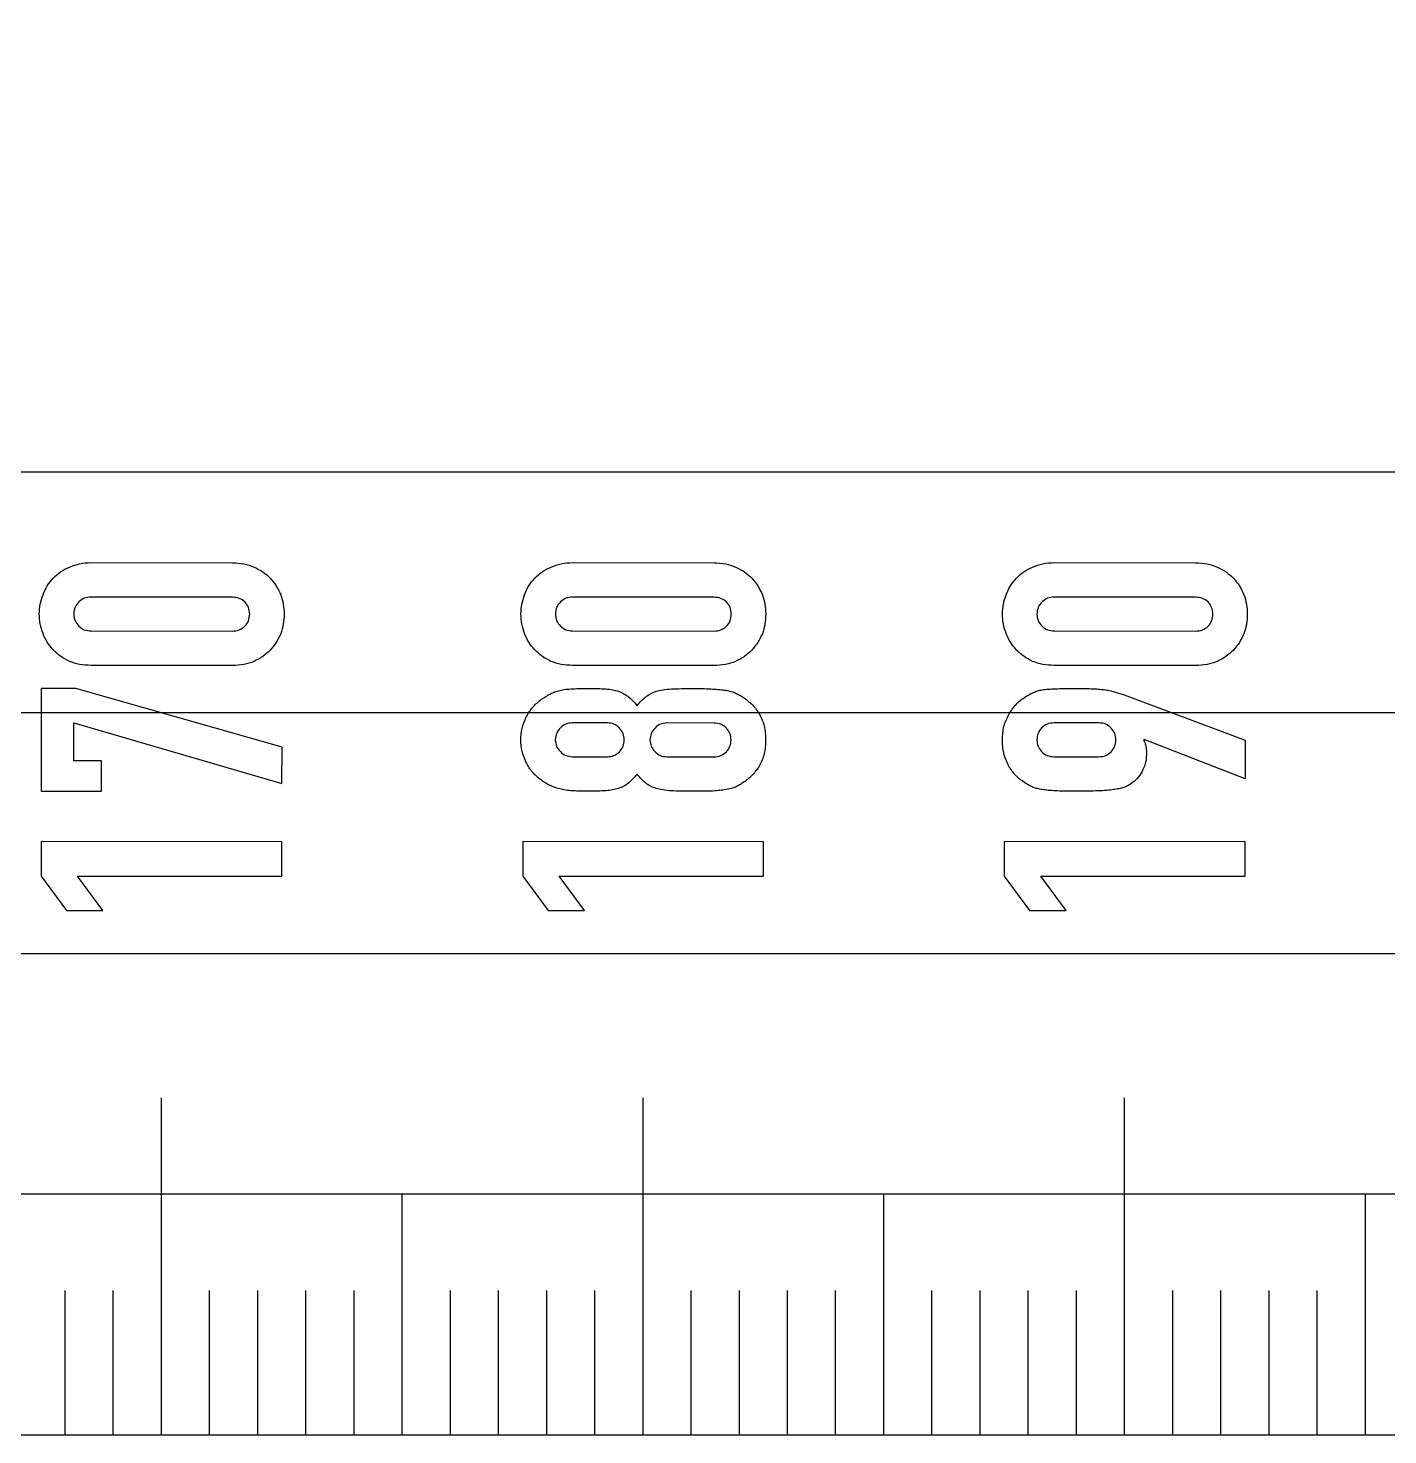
# Model space of a CAD drawing. Header units: millimetres. Extents: x 0 to 736, y 0 to 580.
# Drawn here: x 167.23 to 195.47, y 0 to 29.21 of the extents above; entities that cross this region are included whole.
import ezdxf

# ---------------------------------------------------------------- set-up
doc = ezdxf.new("R2010")
doc.units = ezdxf.units.MM
doc.layers.get('0').update_dxf_attribs({"linetype": 'CONTINUOUS'})

msp = doc.modelspace()

# ---------------------------------------------------------------- linework, layer by layer
for p, q in [((168.539, 18.114), (171.475, 18.112)), ((178.539, 18.114), (181.475, 18.112)), ((188.539, 18.114), (191.475, 18.112)), ((171.474, 17.396), (168.539, 17.398)), ((181.474, 17.396), (178.539, 17.398)), ((191.474, 17.396), (188.539, 17.398)), ((168.538, 16.696), (171.473, 16.693)), ((178.538, 16.696), (181.473, 16.693)), ((188.538, 16.696), (191.473, 16.693)), ((171.473, 15.977), (168.537, 15.979)), ((181.473, 15.977), (178.537, 15.979)), ((191.473, 15.977), (188.537, 15.979)), ((189.991, 15.367), (192.504, 14.424)), ((179.26, 14.785), (178.529, 14.786)), ((181.479, 14.783), (180.496, 14.784)), ((189.463, 14.785), (188.537, 14.786)), ((190.404, 14.44), (190.39, 14.426)), ((192.503, 13.624), (190.404, 14.44)), ((192.504, 14.424), (192.503, 13.624)), ((178.529, 14.083), (179.259, 14.083)), ((180.495, 14.082), (181.478, 14.081)), ((188.536, 14.083), (189.463, 14.083)), ((170, 0), (170, 7)), ((180, 0), (180, 7)), ((190, 0), (190, 7)), ((175, 0), (175, 5)), ((185, 0), (185, 5)), ((195, 0), (195, 5)), ((168, 0), (168, 3)), ((169, 0), (169, 3)), ((171, 0), (171, 3)), ((172, 0), (172, 3)), ((173, 0), (173, 3)), ((174, 0), (174, 3)), ((176, 0), (176, 3)), ((177, 0), (177, 3)), ((178, 0), (178, 3)), ((179, 0), (179, 3)), ((181, 0), (181, 3)), ((182, 0), (182, 3)), ((183, 0), (183, 3)), ((184, 0), (184, 3)), ((186, 0), (186, 3)), ((187, 0), (187, 3)), ((188, 0), (188, 3)), ((189, 0), (189, 3)), ((191, 0), (191, 3)), ((192, 0), (192, 3)), ((193, 0), (193, 3)), ((194, 0), (194, 3))]:
    msp.add_line(p, q)
for points in [[(334.863, 0), (0, 580), (0, 0)], [(326.203, 5), (5, 5), (5, 561.34)], [(317.543, 10), (10, 542.679), (10, 10)], [(308.882, 15), (15, 524.019), (15, 15)], [(300.222, 20), (20, 505.359), (20, 20)], [(168.178, 14.786), (172.503, 13.525), (172.504, 14.284), (168.221, 15.502), (167.505, 15.503), (167.503, 13.368), (168.753, 13.367), (168.754, 13.999), (168.178, 13.999)], [(168.26, 11.605), (172.502, 11.601), (172.502, 12.318), (167.502, 12.322), (167.502, 11.605), (168.028, 10.889), (168.786, 10.888)], [(178.26, 11.605), (182.502, 11.601), (182.502, 12.318), (177.502, 12.322), (177.502, 11.605), (178.028, 10.889), (178.786, 10.888)], [(188.26, 11.605), (192.502, 11.601), (192.502, 12.318), (187.502, 12.322), (187.502, 11.605), (188.028, 10.889), (188.786, 10.888)]]:
    msp.add_lwpolyline(points, close=True)
for points, knots in [([(168.09, 18.023), (168.159, 18.05), (168.304, 18.105), (168.459, 18.111), (168.539, 18.114)], [0, 0, 0, 0, 0.02215211, 0.04613734, 0.04613734, 0.04613734, 0.04613734]), ([(178.09, 18.023), (178.159, 18.05), (178.304, 18.105), (178.459, 18.111), (178.539, 18.114)], [0, 0, 0, 0, 0.02215211, 0.04613734, 0.04613734, 0.04613734, 0.04613734]), ([(188.09, 18.023), (188.159, 18.05), (188.304, 18.105), (188.459, 18.111), (188.539, 18.114)], [0, 0, 0, 0, 0.02215211, 0.04613734, 0.04613734, 0.04613734, 0.04613734]), ([(167.752, 17.792), (167.802, 17.838), (167.902, 17.933), (168.027, 17.993), (168.09, 18.023)], [0, 0, 0, 0, 0.02029925, 0.04112017, 0.04112017, 0.04112017, 0.04112017]), ([(171.475, 18.112), (171.555, 18.109), (171.71, 18.102), (171.855, 18.047), (171.924, 18.02)], [0, 0, 0, 0, 0.02398523, 0.04613736, 0.04613736, 0.04613736, 0.04613736]), ([(171.924, 18.02), (171.987, 17.99), (172.111, 17.93), (172.211, 17.835), (172.261, 17.788)], [0, 0, 0, 0, 0.02082092, 0.04112014, 0.04112014, 0.04112014, 0.04112014]), ([(177.752, 17.792), (177.802, 17.838), (177.902, 17.933), (178.027, 17.993), (178.09, 18.023)], [0, 0, 0, 0, 0.02029925, 0.04112017, 0.04112017, 0.04112017, 0.04112017]), ([(181.475, 18.112), (181.555, 18.109), (181.71, 18.102), (181.855, 18.047), (181.924, 18.02)], [0, 0, 0, 0, 0.02398523, 0.04613736, 0.04613736, 0.04613736, 0.04613736]), ([(181.924, 18.02), (181.987, 17.99), (182.111, 17.93), (182.211, 17.835), (182.261, 17.788)], [0, 0, 0, 0, 0.02082092, 0.04112014, 0.04112014, 0.04112014, 0.04112014]), ([(187.752, 17.792), (187.802, 17.838), (187.902, 17.933), (188.027, 17.993), (188.09, 18.023)], [0, 0, 0, 0, 0.02029925, 0.04112017, 0.04112017, 0.04112017, 0.04112017]), ([(191.475, 18.112), (191.555, 18.109), (191.71, 18.102), (191.855, 18.047), (191.924, 18.02)], [0, 0, 0, 0, 0.02398523, 0.04613736, 0.04613736, 0.04613736, 0.04613736]), ([(191.924, 18.02), (191.987, 17.99), (192.111, 17.93), (192.211, 17.835), (192.261, 17.788)], [0, 0, 0, 0, 0.02082092, 0.04112014, 0.04112014, 0.04112014, 0.04112014]), ([(167.541, 17.448), (167.568, 17.511), (167.62, 17.637), (167.708, 17.74), (167.752, 17.792)], [0, 0, 0, 0, 0.02041731, 0.04057331, 0.04057331, 0.04057331, 0.04057331]), ([(172.261, 17.788), (172.305, 17.737), (172.394, 17.633), (172.45, 17.507), (172.478, 17.444)], [0, 0, 0, 0, 0.02026349, 0.04091276, 0.04091276, 0.04091276, 0.04091276]), ([(177.541, 17.448), (177.568, 17.511), (177.62, 17.637), (177.708, 17.74), (177.752, 17.792)], [0, 0, 0, 0, 0.02041731, 0.04057331, 0.04057331, 0.04057331, 0.04057331]), ([(182.261, 17.788), (182.305, 17.737), (182.394, 17.633), (182.45, 17.507), (182.478, 17.444)], [0, 0, 0, 0, 0.02026349, 0.04091276, 0.04091276, 0.04091276, 0.04091276]), ([(187.541, 17.448), (187.568, 17.511), (187.62, 17.637), (187.708, 17.74), (187.752, 17.792)], [0, 0, 0, 0, 0.02041731, 0.04057331, 0.04057331, 0.04057331, 0.04057331]), ([(192.261, 17.788), (192.305, 17.737), (192.394, 17.633), (192.45, 17.507), (192.478, 17.444)], [0, 0, 0, 0, 0.02026349, 0.04091276, 0.04091276, 0.04091276, 0.04091276]), ([(167.464, 17.048), (167.467, 17.117), (167.473, 17.254), (167.519, 17.384), (167.541, 17.448)], [0, 0, 0, 0, 0.0206313, 0.04096164, 0.04096164, 0.04096164, 0.04096164]), ([(168.286, 17.3), (168.255, 17.264), (168.192, 17.192), (168.184, 17.096), (168.18, 17.047)], [0, 0, 0, 0, 0.01373545, 0.02802508, 0.02802508, 0.02802508, 0.02802508]), ([(168.539, 17.398), (168.49, 17.394), (168.395, 17.387), (168.322, 17.328), (168.286, 17.3)], [0, 0, 0, 0, 0.01425839, 0.02769774, 0.02769774, 0.02769774, 0.02769774]), ([(171.734, 17.297), (171.696, 17.326), (171.619, 17.384), (171.523, 17.392), (171.474, 17.396)], [0, 0, 0, 0, 0.01388274, 0.02831408, 0.02831408, 0.02831408, 0.02831408]), ([(171.832, 17.044), (171.828, 17.093), (171.821, 17.187), (171.762, 17.261), (171.734, 17.297)], [0, 0, 0, 0, 0.01425839, 0.02769774, 0.02769774, 0.02769774, 0.02769774]), ([(172.478, 17.444), (172.499, 17.379), (172.54, 17.249), (172.545, 17.113), (172.548, 17.044)], [0, 0, 0, 0, 0.02018659, 0.04080219, 0.04080219, 0.04080219, 0.04080219]), ([(177.464, 17.048), (177.467, 17.117), (177.473, 17.254), (177.519, 17.384), (177.541, 17.448)], [0, 0, 0, 0, 0.0206313, 0.04096164, 0.04096164, 0.04096164, 0.04096164]), ([(178.286, 17.3), (178.255, 17.264), (178.192, 17.192), (178.184, 17.096), (178.18, 17.047)], [0, 0, 0, 0, 0.01373545, 0.02802508, 0.02802508, 0.02802508, 0.02802508]), ([(178.539, 17.398), (178.49, 17.394), (178.395, 17.387), (178.322, 17.328), (178.286, 17.3)], [0, 0, 0, 0, 0.01425839, 0.02769774, 0.02769774, 0.02769774, 0.02769774]), ([(181.734, 17.297), (181.696, 17.326), (181.619, 17.384), (181.523, 17.392), (181.474, 17.396)], [0, 0, 0, 0, 0.01388274, 0.02831408, 0.02831408, 0.02831408, 0.02831408]), ([(181.832, 17.044), (181.828, 17.093), (181.821, 17.187), (181.762, 17.261), (181.734, 17.297)], [0, 0, 0, 0, 0.01425839, 0.02769774, 0.02769774, 0.02769774, 0.02769774]), ([(182.478, 17.444), (182.499, 17.379), (182.54, 17.249), (182.545, 17.113), (182.548, 17.044)], [0, 0, 0, 0, 0.02018659, 0.04080219, 0.04080219, 0.04080219, 0.04080219]), ([(187.464, 17.048), (187.467, 17.117), (187.473, 17.254), (187.519, 17.384), (187.541, 17.448)], [0, 0, 0, 0, 0.0206313, 0.04096164, 0.04096164, 0.04096164, 0.04096164]), ([(188.286, 17.3), (188.255, 17.264), (188.192, 17.192), (188.184, 17.096), (188.18, 17.047)], [0, 0, 0, 0, 0.01373545, 0.02802508, 0.02802508, 0.02802508, 0.02802508]), ([(188.539, 17.398), (188.49, 17.394), (188.395, 17.387), (188.322, 17.328), (188.286, 17.3)], [0, 0, 0, 0, 0.01425839, 0.02769774, 0.02769774, 0.02769774, 0.02769774]), ([(191.734, 17.297), (191.696, 17.326), (191.619, 17.384), (191.523, 17.392), (191.474, 17.396)], [0, 0, 0, 0, 0.01388274, 0.02831408, 0.02831408, 0.02831408, 0.02831408]), ([(191.832, 17.044), (191.828, 17.093), (191.821, 17.187), (191.762, 17.261), (191.734, 17.297)], [0, 0, 0, 0, 0.01425839, 0.02769774, 0.02769774, 0.02769774, 0.02769774]), ([(192.478, 17.444), (192.499, 17.379), (192.54, 17.249), (192.545, 17.113), (192.548, 17.044)], [0, 0, 0, 0, 0.02018659, 0.04080219, 0.04080219, 0.04080219, 0.04080219]), ([(167.541, 16.64), (167.518, 16.706), (167.473, 16.839), (167.467, 16.978), (167.464, 17.048)], [0, 0, 0, 0, 0.02083571, 0.04164184, 0.04164184, 0.04164184, 0.04164184]), ([(168.18, 17.047), (168.184, 16.998), (168.192, 16.903), (168.255, 16.83), (168.285, 16.794)], [0, 0, 0, 0, 0.01428969, 0.02802509, 0.02802509, 0.02802509, 0.02802509]), ([(171.733, 16.791), (171.762, 16.827), (171.821, 16.901), (171.828, 16.996), (171.832, 17.044)], [0, 0, 0, 0, 0.01343932, 0.02769776, 0.02769776, 0.02769776, 0.02769776]), ([(172.548, 17.044), (172.545, 16.974), (172.539, 16.835), (172.498, 16.703), (172.478, 16.636)], [0, 0, 0, 0, 0.02079057, 0.04148602, 0.04148602, 0.04148602, 0.04148602]), ([(177.541, 16.64), (177.518, 16.706), (177.473, 16.839), (177.467, 16.978), (177.464, 17.048)], [0, 0, 0, 0, 0.02083571, 0.04164184, 0.04164184, 0.04164184, 0.04164184]), ([(178.18, 17.047), (178.184, 16.998), (178.192, 16.903), (178.255, 16.83), (178.285, 16.794)], [0, 0, 0, 0, 0.01428969, 0.02802509, 0.02802509, 0.02802509, 0.02802509]), ([(181.733, 16.791), (181.762, 16.827), (181.821, 16.901), (181.828, 16.996), (181.832, 17.044)], [0, 0, 0, 0, 0.01343932, 0.02769776, 0.02769776, 0.02769776, 0.02769776]), ([(182.548, 17.044), (182.545, 16.974), (182.539, 16.835), (182.498, 16.703), (182.478, 16.636)], [0, 0, 0, 0, 0.02079057, 0.04148602, 0.04148602, 0.04148602, 0.04148602]), ([(187.541, 16.64), (187.518, 16.706), (187.473, 16.839), (187.467, 16.978), (187.464, 17.048)], [0, 0, 0, 0, 0.02083571, 0.04164184, 0.04164184, 0.04164184, 0.04164184]), ([(188.18, 17.047), (188.184, 16.998), (188.192, 16.903), (188.255, 16.83), (188.285, 16.794)], [0, 0, 0, 0, 0.01428969, 0.02802509, 0.02802509, 0.02802509, 0.02802509]), ([(191.733, 16.791), (191.762, 16.827), (191.821, 16.901), (191.828, 16.996), (191.832, 17.044)], [0, 0, 0, 0, 0.01343932, 0.02769776, 0.02769776, 0.02769776, 0.02769776]), ([(192.548, 17.044), (192.545, 16.974), (192.539, 16.835), (192.498, 16.703), (192.478, 16.636)], [0, 0, 0, 0, 0.02079057, 0.04148602, 0.04148602, 0.04148602, 0.04148602]), ([(168.285, 16.794), (168.321, 16.766), (168.395, 16.706), (168.489, 16.699), (168.538, 16.696)], [0, 0, 0, 0, 0.01343938, 0.02769777, 0.02769777, 0.02769777, 0.02769777]), ([(171.473, 16.693), (171.523, 16.697), (171.619, 16.704), (171.696, 16.763), (171.733, 16.791)], [0, 0, 0, 0, 0.01443138, 0.02831409, 0.02831409, 0.02831409, 0.02831409]), ([(178.285, 16.794), (178.321, 16.766), (178.395, 16.706), (178.489, 16.699), (178.538, 16.696)], [0, 0, 0, 0, 0.01343938, 0.02769777, 0.02769777, 0.02769777, 0.02769777]), ([(181.473, 16.693), (181.523, 16.697), (181.619, 16.704), (181.696, 16.763), (181.733, 16.791)], [0, 0, 0, 0, 0.01443138, 0.02831409, 0.02831409, 0.02831409, 0.02831409]), ([(188.285, 16.794), (188.321, 16.766), (188.395, 16.706), (188.489, 16.699), (188.538, 16.696)], [0, 0, 0, 0, 0.01343938, 0.02769777, 0.02769777, 0.02769777, 0.02769777]), ([(191.473, 16.693), (191.523, 16.697), (191.619, 16.704), (191.696, 16.763), (191.733, 16.791)], [0, 0, 0, 0, 0.01443138, 0.02831409, 0.02831409, 0.02831409, 0.02831409]), ([(167.751, 16.303), (167.707, 16.354), (167.62, 16.456), (167.567, 16.579), (167.541, 16.64)], [0, 0, 0, 0, 0.02001715, 0.03996019, 0.03996019, 0.03996019, 0.03996019]), ([(172.478, 16.636), (172.449, 16.575), (172.392, 16.452), (172.304, 16.35), (172.26, 16.299)], [0, 0, 0, 0, 0.02018047, 0.04030583, 0.04030583, 0.04030583, 0.04030583]), ([(177.751, 16.303), (177.707, 16.354), (177.62, 16.456), (177.567, 16.579), (177.541, 16.64)], [0, 0, 0, 0, 0.02001715, 0.03996019, 0.03996019, 0.03996019, 0.03996019]), ([(182.478, 16.636), (182.449, 16.575), (182.392, 16.452), (182.304, 16.35), (182.26, 16.299)], [0, 0, 0, 0, 0.02018047, 0.04030583, 0.04030583, 0.04030583, 0.04030583]), ([(187.751, 16.303), (187.707, 16.354), (187.62, 16.456), (187.567, 16.579), (187.541, 16.64)], [0, 0, 0, 0, 0.02001715, 0.03996019, 0.03996019, 0.03996019, 0.03996019]), ([(192.478, 16.636), (192.449, 16.575), (192.392, 16.452), (192.304, 16.35), (192.26, 16.299)], [0, 0, 0, 0, 0.02018047, 0.04030583, 0.04030583, 0.04030583, 0.04030583]), ([(168.088, 16.064), (168.025, 16.096), (167.902, 16.16), (167.801, 16.256), (167.751, 16.303)], [0, 0, 0, 0, 0.02107911, 0.04149265, 0.04149265, 0.04149265, 0.04149265]), ([(172.26, 16.299), (172.21, 16.252), (172.109, 16.157), (171.985, 16.093), (171.922, 16.061)], [0, 0, 0, 0, 0.02041357, 0.04149264, 0.04149264, 0.04149264, 0.04149264]), ([(178.088, 16.064), (178.025, 16.096), (177.902, 16.16), (177.801, 16.256), (177.751, 16.303)], [0, 0, 0, 0, 0.02107911, 0.04149265, 0.04149265, 0.04149265, 0.04149265]), ([(182.26, 16.299), (182.21, 16.252), (182.109, 16.157), (181.985, 16.093), (181.922, 16.061)], [0, 0, 0, 0, 0.02041357, 0.04149264, 0.04149264, 0.04149264, 0.04149264]), ([(188.088, 16.064), (188.025, 16.096), (187.902, 16.16), (187.801, 16.256), (187.751, 16.303)], [0, 0, 0, 0, 0.02107911, 0.04149265, 0.04149265, 0.04149265, 0.04149265]), ([(192.26, 16.299), (192.21, 16.252), (192.109, 16.157), (191.985, 16.093), (191.922, 16.061)], [0, 0, 0, 0, 0.02041357, 0.04149264, 0.04149264, 0.04149264, 0.04149264]), ([(168.537, 15.979), (168.457, 15.982), (168.303, 15.988), (168.158, 16.039), (168.088, 16.064)], [0, 0, 0, 0, 0.02396916, 0.04596419, 0.04596419, 0.04596419, 0.04596419]), ([(171.922, 16.061), (171.853, 16.036), (171.707, 15.985), (171.553, 15.98), (171.473, 15.977)], [0, 0, 0, 0, 0.02199503, 0.04596422, 0.04596422, 0.04596422, 0.04596422]), ([(178.537, 15.979), (178.457, 15.982), (178.303, 15.988), (178.158, 16.039), (178.088, 16.064)], [0, 0, 0, 0, 0.02396916, 0.04596419, 0.04596419, 0.04596419, 0.04596419]), ([(181.922, 16.061), (181.853, 16.036), (181.707, 15.985), (181.553, 15.98), (181.473, 15.977)], [0, 0, 0, 0, 0.02199503, 0.04596422, 0.04596422, 0.04596422, 0.04596422]), ([(188.537, 15.979), (188.457, 15.982), (188.303, 15.988), (188.158, 16.039), (188.088, 16.064)], [0, 0, 0, 0, 0.02396916, 0.04596419, 0.04596419, 0.04596419, 0.04596419]), ([(191.922, 16.061), (191.853, 16.036), (191.707, 15.985), (191.553, 15.98), (191.473, 15.977)], [0, 0, 0, 0, 0.02199503, 0.04596422, 0.04596422, 0.04596422, 0.04596422]), ([(178.214, 15.446), (178.252, 15.457), (178.335, 15.479), (178.421, 15.485), (178.467, 15.488)], [0, 0, 0, 0, 0.01192269, 0.02568836, 0.02568836, 0.02568836, 0.02568836]), ([(178.467, 15.488), (178.519, 15.492), (178.633, 15.501), (178.748, 15.501), (178.811, 15.502)], [0, 0, 0, 0, 0.01566046, 0.03444886, 0.03444886, 0.03444886, 0.03444886]), ([(178.811, 15.502), (178.88, 15.501), (179.006, 15.501), (179.133, 15.496), (179.19, 15.494)], [0, 0, 0, 0, 0.02071702, 0.03793014, 0.03793014, 0.03793014, 0.03793014]), ([(179.19, 15.494), (179.239, 15.491), (179.332, 15.485), (179.421, 15.463), (179.464, 15.452)], [0, 0, 0, 0, 0.01463915, 0.0277594, 0.0277594, 0.0277594, 0.0277594]), ([(180.307, 15.451), (180.356, 15.462), (180.465, 15.485), (180.576, 15.49), (180.637, 15.493)], [0, 0, 0, 0, 0.01518484, 0.03332219, 0.03332219, 0.03332219, 0.03332219]), ([(180.637, 15.493), (180.708, 15.495), (180.864, 15.5), (181.021, 15.5), (181.107, 15.5)], [0, 0, 0, 0, 0.0212495, 0.04705766, 0.04705766, 0.04705766, 0.04705766]), ([(181.107, 15.5), (181.178, 15.499), (181.307, 15.499), (181.436, 15.49), (181.494, 15.485)], [0, 0, 0, 0, 0.02124588, 0.03865839, 0.03865839, 0.03865839, 0.03865839]), ([(181.494, 15.485), (181.54, 15.483), (181.627, 15.478), (181.713, 15.464), (181.753, 15.457)], [0, 0, 0, 0, 0.01390932, 0.02614965, 0.02614965, 0.02614965, 0.02614965]), ([(188.291, 15.474), (188.333, 15.478), (188.424, 15.488), (188.515, 15.492), (188.565, 15.495)], [0, 0, 0, 0, 0.01252532, 0.02747388, 0.02747388, 0.02747388, 0.02747388]), ([(188.565, 15.495), (188.624, 15.497), (188.758, 15.501), (188.891, 15.501), (188.965, 15.502)], [0, 0, 0, 0, 0.01773956, 0.04003661, 0.04003661, 0.04003661, 0.04003661]), ([(188.965, 15.502), (189.036, 15.501), (189.165, 15.501), (189.294, 15.496), (189.352, 15.494)], [0, 0, 0, 0, 0.0212437, 0.0386323, 0.0386323, 0.0386323, 0.0386323]), ([(189.352, 15.494), (189.397, 15.492), (189.482, 15.487), (189.566, 15.477), (189.604, 15.473)], [0, 0, 0, 0, 0.01372194, 0.02537399, 0.02537399, 0.02537399, 0.02537399]), ([(177.567, 14.892), (177.604, 14.959), (177.676, 15.093), (177.791, 15.193), (177.849, 15.243)], [0, 0, 0, 0, 0.02270387, 0.04529892, 0.04529892, 0.04529892, 0.04529892]), ([(177.849, 15.243), (177.878, 15.265), (177.935, 15.307), (177.995, 15.344), (178.024, 15.362)], [0, 0, 0, 0, 0.01106177, 0.02124133, 0.02124133, 0.02124133, 0.02124133]), ([(178.024, 15.362), (178.054, 15.378), (178.115, 15.411), (178.18, 15.434), (178.214, 15.446)], [0, 0, 0, 0, 0.01005004, 0.02077656, 0.02077656, 0.02077656, 0.02077656]), ([(179.464, 15.452), (179.503, 15.438), (179.581, 15.411), (179.648, 15.363), (179.682, 15.339)], [0, 0, 0, 0, 0.01229057, 0.02461123, 0.02461123, 0.02461123, 0.02461123]), ([(179.682, 15.339), (179.714, 15.312), (179.785, 15.252), (179.845, 15.181), (179.878, 15.143)], [0, 0, 0, 0, 0.01268426, 0.02784776, 0.02784776, 0.02784776, 0.02784776]), ([(179.878, 15.143), (179.91, 15.181), (179.968, 15.254), (180.041, 15.312), (180.075, 15.339)], [0, 0, 0, 0, 0.01492998, 0.02787877, 0.02787877, 0.02787877, 0.02787877]), ([(180.075, 15.339), (180.11, 15.363), (180.181, 15.413), (180.264, 15.438), (180.307, 15.451)], [0, 0, 0, 0, 0.01261726, 0.02589162, 0.02589162, 0.02589162, 0.02589162]), ([(181.753, 15.457), (181.788, 15.45), (181.854, 15.436), (181.915, 15.407), (181.943, 15.394)], [0, 0, 0, 0, 0.01068768, 0.02004695, 0.02004695, 0.02004695, 0.02004695]), ([(181.943, 15.394), (181.969, 15.381), (182.025, 15.354), (182.077, 15.32), (182.104, 15.302)], [0, 0, 0, 0, 0.00887237, 0.01856809, 0.01856809, 0.01856809, 0.01856809]), ([(182.104, 15.302), (182.164, 15.257), (182.288, 15.163), (182.375, 15.033), (182.42, 14.965)], [0, 0, 0, 0, 0.0222991, 0.04649164, 0.04649164, 0.04649164, 0.04649164]), ([(187.596, 14.962), (187.642, 15.035), (187.735, 15.182), (187.876, 15.283), (187.947, 15.334)], [0, 0, 0, 0, 0.02577646, 0.05160553, 0.05160553, 0.05160553, 0.05160553]), ([(187.947, 15.334), (187.974, 15.349), (188.027, 15.379), (188.082, 15.405), (188.109, 15.418)], [0, 0, 0, 0, 0.00942984, 0.01822372, 0.01822372, 0.01822372, 0.01822372]), ([(188.109, 15.418), (188.137, 15.429), (188.196, 15.453), (188.258, 15.467), (188.291, 15.474)], [0, 0, 0, 0, 0.00900001, 0.01913404, 0.01913404, 0.01913404, 0.01913404]), ([(189.604, 15.473), (189.64, 15.466), (189.709, 15.452), (189.776, 15.433), (189.808, 15.424)], [0, 0, 0, 0, 0.01094976, 0.02095835, 0.02095835, 0.02095835, 0.02095835]), ([(189.808, 15.424), (189.837, 15.416), (189.899, 15.399), (189.959, 15.378), (189.991, 15.367)], [0, 0, 0, 0, 0.0091157, 0.01910885, 0.01910885, 0.01910885, 0.01910885]), ([(182.42, 14.965), (182.457, 14.886), (182.535, 14.716), (182.542, 14.53), (182.546, 14.431)], [0, 0, 0, 0, 0.02601638, 0.05533042, 0.05533042, 0.05533042, 0.05533042]), ([(187.462, 14.435), (187.467, 14.53), (187.477, 14.714), (187.557, 14.881), (187.596, 14.962)], [0, 0, 0, 0, 0.02811294, 0.05481335, 0.05481335, 0.05481335, 0.05481335]), ([(177.462, 14.435), (177.466, 14.515), (177.474, 14.674), (177.537, 14.82), (177.567, 14.892)], [0, 0, 0, 0, 0.02384668, 0.04717065, 0.04717065, 0.04717065, 0.04717065]), ([(178.284, 14.68), (178.253, 14.644), (178.192, 14.573), (178.183, 14.48), (178.178, 14.435)], [0, 0, 0, 0, 0.01387936, 0.02730726, 0.02730726, 0.02730726, 0.02730726]), ([(178.529, 14.786), (178.482, 14.781), (178.389, 14.773), (178.319, 14.711), (178.284, 14.68)], [0, 0, 0, 0, 0.01377239, 0.02736455, 0.02736455, 0.02736455, 0.02736455]), ([(179.513, 14.679), (179.476, 14.71), (179.402, 14.772), (179.307, 14.781), (179.26, 14.785)], [0, 0, 0, 0, 0.01402408, 0.02796883, 0.02796883, 0.02796883, 0.02796883]), ([(179.611, 14.434), (179.606, 14.479), (179.598, 14.571), (179.541, 14.643), (179.513, 14.679)], [0, 0, 0, 0, 0.01339458, 0.02698105, 0.02698105, 0.02698105, 0.02698105]), ([(180.25, 14.679), (180.219, 14.643), (180.159, 14.572), (180.149, 14.479), (180.144, 14.433)], [0, 0, 0, 0, 0.01387935, 0.02730725, 0.02730725, 0.02730725, 0.02730725]), ([(180.496, 14.784), (180.449, 14.78), (180.355, 14.771), (180.285, 14.71), (180.25, 14.679)], [0, 0, 0, 0, 0.01377236, 0.02736455, 0.02736455, 0.02736455, 0.02736455]), ([(181.732, 14.678), (181.695, 14.708), (181.622, 14.77), (181.526, 14.779), (181.479, 14.783)], [0, 0, 0, 0, 0.01402409, 0.02796882, 0.02796882, 0.02796882, 0.02796882]), ([(181.83, 14.432), (181.826, 14.477), (181.817, 14.569), (181.76, 14.641), (181.732, 14.678)], [0, 0, 0, 0, 0.01339458, 0.02698103, 0.02698103, 0.02698103, 0.02698103]), ([(188.277, 14.68), (188.248, 14.644), (188.191, 14.572), (188.182, 14.48), (188.178, 14.435)], [0, 0, 0, 0, 0.01358646, 0.02698104, 0.02698104, 0.02698104, 0.02698104]), ([(188.537, 14.786), (188.486, 14.782), (188.388, 14.775), (188.313, 14.711), (188.277, 14.68)], [0, 0, 0, 0, 0.01480769, 0.02868708, 0.02868708, 0.02868708, 0.02868708]), ([(189.723, 14.679), (189.687, 14.71), (189.612, 14.774), (189.514, 14.781), (189.463, 14.785)], [0, 0, 0, 0, 0.01387939, 0.02868708, 0.02868708, 0.02868708, 0.02868708]), ([(189.821, 14.433), (189.817, 14.479), (189.809, 14.571), (189.752, 14.643), (189.723, 14.679)], [0, 0, 0, 0, 0.01339458, 0.02698104, 0.02698104, 0.02698104, 0.02698104]), ([(177.567, 13.979), (177.536, 14.051), (177.474, 14.197), (177.466, 14.355), (177.462, 14.435)], [0, 0, 0, 0, 0.02332397, 0.04717065, 0.04717065, 0.04717065, 0.04717065]), ([(178.178, 14.435), (178.183, 14.389), (178.192, 14.296), (178.253, 14.225), (178.283, 14.189)], [0, 0, 0, 0, 0.0134279, 0.02730731, 0.02730731, 0.02730731, 0.02730731]), ([(179.512, 14.188), (179.541, 14.224), (179.598, 14.297), (179.606, 14.388), (179.611, 14.434)], [0, 0, 0, 0, 0.01358652, 0.0269811, 0.0269811, 0.0269811, 0.0269811]), ([(180.144, 14.433), (180.149, 14.388), (180.158, 14.295), (180.219, 14.224), (180.25, 14.187)], [0, 0, 0, 0, 0.0134279, 0.0273073, 0.0273073, 0.0273073, 0.0273073]), ([(181.731, 14.186), (181.76, 14.223), (181.817, 14.295), (181.826, 14.386), (181.83, 14.432)], [0, 0, 0, 0, 0.01358652, 0.02698109, 0.02698109, 0.02698109, 0.02698109]), ([(182.546, 14.431), (182.542, 14.332), (182.535, 14.146), (182.456, 13.977), (182.419, 13.898)], [0, 0, 0, 0, 0.02931411, 0.05533043, 0.05533043, 0.05533043, 0.05533043]), ([(187.588, 13.902), (187.551, 13.985), (187.476, 14.155), (187.466, 14.34), (187.462, 14.435)], [0, 0, 0, 0, 0.02700001, 0.05526708, 0.05526708, 0.05526708, 0.05526708]), ([(188.178, 14.435), (188.182, 14.389), (188.191, 14.298), (188.248, 14.225), (188.276, 14.189)], [0, 0, 0, 0, 0.01339458, 0.02698109, 0.02698109, 0.02698109, 0.02698109]), ([(189.723, 14.188), (189.752, 14.224), (189.809, 14.296), (189.817, 14.388), (189.821, 14.433)], [0, 0, 0, 0, 0.01358652, 0.02698109, 0.02698109, 0.02698109, 0.02698109]), ([(190.39, 14.426), (190.4, 14.411), (190.422, 14.376), (190.433, 14.336), (190.439, 14.314)], [0, 0, 0, 0, 0.00526976, 0.01232072, 0.01232072, 0.01232072, 0.01232072]), ([(178.283, 14.189), (178.318, 14.158), (178.389, 14.096), (178.482, 14.088), (178.529, 14.083)], [0, 0, 0, 0, 0.01359215, 0.02736452, 0.02736452, 0.02736452, 0.02736452]), ([(179.259, 14.083), (179.307, 14.087), (179.402, 14.096), (179.475, 14.157), (179.512, 14.188)], [0, 0, 0, 0, 0.01394474, 0.02796879, 0.02796879, 0.02796879, 0.02796879]), ([(180.25, 14.187), (180.284, 14.157), (180.355, 14.095), (180.448, 14.086), (180.495, 14.082)], [0, 0, 0, 0, 0.01359217, 0.02736452, 0.02736452, 0.02736452, 0.02736452]), ([(181.478, 14.081), (181.526, 14.085), (181.621, 14.094), (181.694, 14.155), (181.731, 14.186)], [0, 0, 0, 0, 0.01394472, 0.02796878, 0.02796878, 0.02796878, 0.02796878]), ([(188.276, 14.189), (188.312, 14.158), (188.387, 14.095), (188.485, 14.087), (188.536, 14.083)], [0, 0, 0, 0, 0.01387937, 0.02868705, 0.02868705, 0.02868705, 0.02868705]), ([(189.463, 14.083), (189.514, 14.086), (189.612, 14.094), (189.687, 14.157), (189.723, 14.188)], [0, 0, 0, 0, 0.01480768, 0.02868704, 0.02868704, 0.02868704, 0.02868704]), ([(190.453, 14.124), (190.449, 14.062), (190.442, 13.939), (190.388, 13.828), (190.362, 13.773)], [0, 0, 0, 0, 0.01840055, 0.03659216, 0.03659216, 0.03659216, 0.03659216]), ([(190.439, 14.314), (190.443, 14.286), (190.453, 14.223), (190.453, 14.16), (190.453, 14.124)], [0, 0, 0, 0, 0.0083184, 0.01903338, 0.01903338, 0.01903338, 0.01903338]), ([(177.847, 13.627), (177.79, 13.677), (177.675, 13.777), (177.603, 13.911), (177.567, 13.979)], [0, 0, 0, 0, 0.02259503, 0.0452989, 0.0452989, 0.0452989, 0.0452989]), ([(182.419, 13.898), (182.374, 13.83), (182.287, 13.7), (182.163, 13.606), (182.103, 13.561)], [0, 0, 0, 0, 0.02419254, 0.04649165, 0.04649165, 0.04649165, 0.04649165]), ([(187.946, 13.529), (187.873, 13.579), (187.729, 13.68), (187.635, 13.828), (187.588, 13.902)], [0, 0, 0, 0, 0.02623929, 0.05211902, 0.05211902, 0.05211902, 0.05211902]), ([(190.362, 13.773), (190.33, 13.722), (190.268, 13.624), (190.175, 13.554), (190.13, 13.52)], [0, 0, 0, 0, 0.0177352, 0.03454978, 0.03454978, 0.03454978, 0.03454978]), ([(178.023, 13.508), (177.994, 13.526), (177.933, 13.563), (177.877, 13.605), (177.847, 13.627)], [0, 0, 0, 0, 0.01017955, 0.02124134, 0.02124134, 0.02124134, 0.02124134]), ([(178.212, 13.43), (178.179, 13.442), (178.114, 13.465), (178.052, 13.494), (178.023, 13.508)], [0, 0, 0, 0, 0.01066457, 0.02048662, 0.02048662, 0.02048662, 0.02048662]), ([(179.68, 13.521), (179.646, 13.499), (179.578, 13.454), (179.501, 13.429), (179.462, 13.415)], [0, 0, 0, 0, 0.0120436, 0.02427005, 0.02427005, 0.02427005, 0.02427005]), ([(179.877, 13.724), (179.844, 13.685), (179.782, 13.613), (179.712, 13.55), (179.68, 13.521)], [0, 0, 0, 0, 0.01529405, 0.02833416, 0.02833416, 0.02833416, 0.02833416]), ([(180.073, 13.52), (180.04, 13.549), (179.968, 13.611), (179.909, 13.685), (179.877, 13.724)], [0, 0, 0, 0, 0.01329756, 0.02836013, 0.02836013, 0.02836013, 0.02836013]), ([(180.305, 13.415), (180.263, 13.428), (180.181, 13.452), (180.108, 13.498), (180.073, 13.52)], [0, 0, 0, 0, 0.01321502, 0.02556189, 0.02556189, 0.02556189, 0.02556189]), ([(181.941, 13.463), (181.913, 13.451), (181.851, 13.427), (181.787, 13.414), (181.752, 13.407)], [0, 0, 0, 0, 0.00916462, 0.01981036, 0.01981036, 0.01981036, 0.01981036]), ([(182.103, 13.561), (182.076, 13.543), (182.023, 13.508), (181.968, 13.478), (181.941, 13.463)], [0, 0, 0, 0, 0.00978904, 0.01891318, 0.01891318, 0.01891318, 0.01891318]), ([(188.107, 13.445), (188.081, 13.457), (188.026, 13.483), (187.973, 13.513), (187.946, 13.529)], [0, 0, 0, 0, 0.00879387, 0.01822369, 0.01822369, 0.01822369, 0.01822369]), ([(188.29, 13.402), (188.257, 13.407), (188.195, 13.417), (188.135, 13.436), (188.107, 13.445)], [0, 0, 0, 0, 0.00998697, 0.01876507, 0.01876507, 0.01876507, 0.01876507]), ([(189.982, 13.443), (189.951, 13.434), (189.882, 13.415), (189.81, 13.406), (189.771, 13.401)], [0, 0, 0, 0, 0.00979376, 0.02151312, 0.02151312, 0.02151312, 0.02151312]), ([(190.13, 13.52), (190.106, 13.505), (190.059, 13.474), (190.008, 13.453), (189.982, 13.443)], [0, 0, 0, 0, 0.0084306, 0.01668387, 0.01668387, 0.01668387, 0.01668387]), ([(178.465, 13.381), (178.419, 13.386), (178.334, 13.396), (178.251, 13.42), (178.212, 13.43)], [0, 0, 0, 0, 0.01382933, 0.0257946, 0.0257946, 0.0257946, 0.0257946]), ([(178.809, 13.367), (178.747, 13.367), (178.632, 13.368), (178.517, 13.377), (178.465, 13.381)], [0, 0, 0, 0, 0.0187884, 0.03444887, 0.03444887, 0.03444887, 0.03444887]), ([(179.188, 13.374), (179.131, 13.372), (179.005, 13.367), (178.878, 13.367), (178.809, 13.367)], [0, 0, 0, 0, 0.01721312, 0.03793014, 0.03793014, 0.03793014, 0.03793014]), ([(179.462, 13.415), (179.42, 13.405), (179.33, 13.383), (179.237, 13.377), (179.188, 13.374)], [0, 0, 0, 0, 0.01312024, 0.0277594, 0.0277594, 0.0277594, 0.0277594]), ([(180.635, 13.372), (180.575, 13.375), (180.463, 13.381), (180.355, 13.404), (180.305, 13.415)], [0, 0, 0, 0, 0.01813735, 0.03332219, 0.03332219, 0.03332219, 0.03332219]), ([(181.106, 13.365), (181.02, 13.365), (180.863, 13.366), (180.706, 13.37), (180.635, 13.372)], [0, 0, 0, 0, 0.02580819, 0.04705766, 0.04705766, 0.04705766, 0.04705766]), ([(181.492, 13.372), (181.434, 13.37), (181.305, 13.365), (181.176, 13.365), (181.106, 13.365)], [0, 0, 0, 0, 0.0173886, 0.03863231, 0.03863231, 0.03863231, 0.03863231]), ([(181.752, 13.407), (181.711, 13.4), (181.625, 13.385), (181.538, 13.376), (181.492, 13.372)], [0, 0, 0, 0, 0.01226672, 0.02622583, 0.02622583, 0.02622583, 0.02622583]), ([(188.563, 13.374), (188.514, 13.377), (188.422, 13.381), (188.331, 13.396), (188.29, 13.402)], [0, 0, 0, 0, 0.01495989, 0.02754781, 0.02754781, 0.02754781, 0.02754781]), ([(188.964, 13.367), (188.889, 13.367), (188.756, 13.367), (188.623, 13.372), (188.563, 13.374)], [0, 0, 0, 0, 0.02229705, 0.04003661, 0.04003661, 0.04003661, 0.04003661]), ([(189.455, 13.373), (189.382, 13.371), (189.218, 13.367), (189.054, 13.367), (188.964, 13.367)], [0, 0, 0, 0, 0.02212707, 0.04916416, 0.04916416, 0.04916416, 0.04916416]), ([(189.771, 13.401), (189.724, 13.395), (189.619, 13.38), (189.513, 13.376), (189.455, 13.373)], [0, 0, 0, 0, 0.01432845, 0.03174095, 0.03174095, 0.03174095, 0.03174095])]:
    msp.add_open_spline(points, degree=3, knots=knots)

doc.saveas('drawing.dxf')
